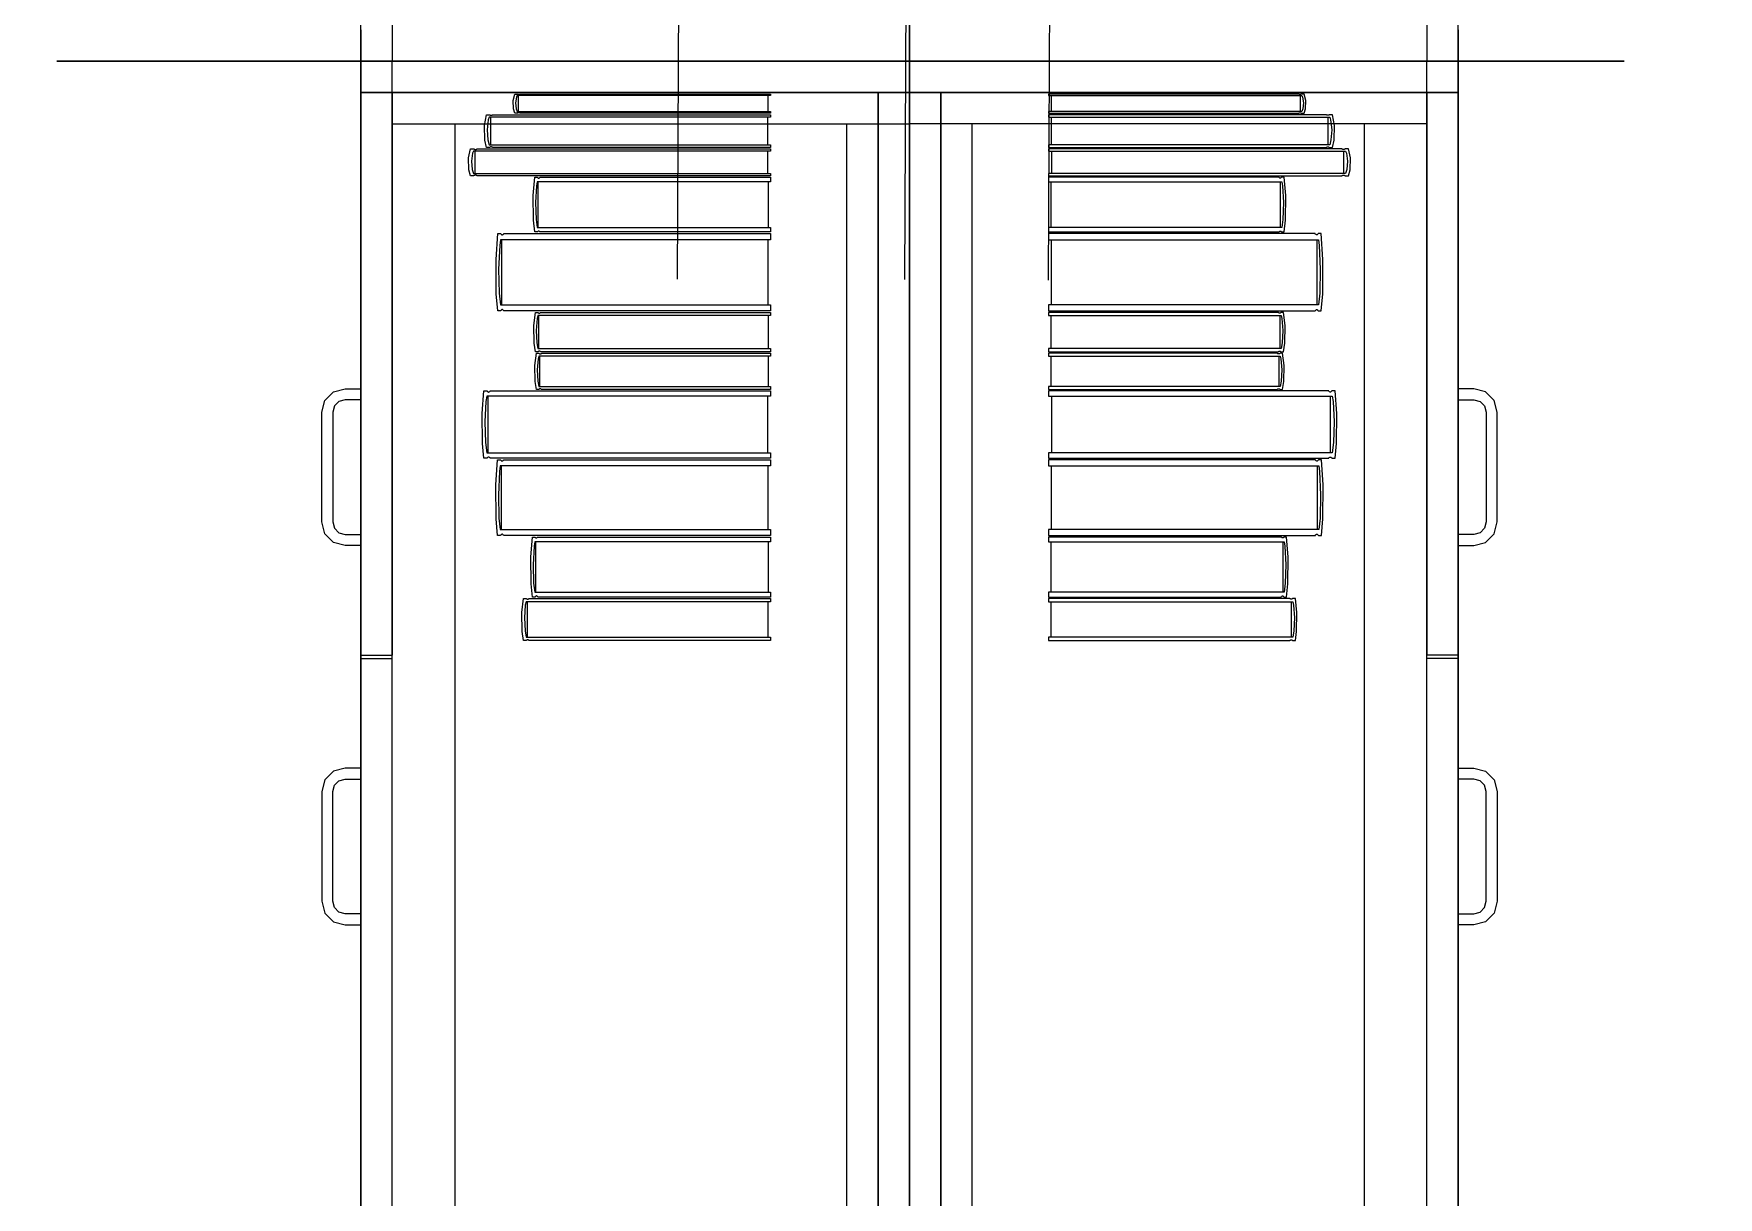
# Model space of a CAD drawing. Header units: inches. Extents: x -19 to 5698, y -728 to 92.
# Drawn here: x 12.111 to 13.186, y 35.987 to 36.73 of the extents above; entities that cross this region are included whole.
import ezdxf

# ---------------------------------------------------------------- set-up
doc = ezdxf.new("R2010")
doc.units = ezdxf.units.IN
doc.header["$MEASUREMENT"] = 0
doc.linetypes.add('HIDDEN', pattern=[0.375, 0.25, -0.125])
doc.linetypes.add('RAYITAS', pattern=[0.375, 0.25, -0.125])
for name, color, linetype, lineweight in [('00 conduct tomacorr', 120, 'HIDDEN', 30), ('T-TECHO-E', 150, 'Continuous', 20), ('TOMACORRIENTE', 22, 'RAYITAS', 9)]:
    doc.layers.add(name, color=color, linetype=linetype, lineweight=lineweight)
doc.layers.add('Interior - Mobiliario', color=7, linetype='Continuous')

# ---------------------------------------------------------------- blocks, each defined once
blk = doc.blocks.new('a')
at = {"layer": 'TOMACORRIENTE', "ltscale": 0.05}
h = blk.add_hatch(color=4, dxfattribs=at)
edge = h.paths.add_edge_path()
edge.add_arc((0, 0.0752), 0.02106, 0, 360)
at = {"layer": 'TOMACORRIENTE', "color": 4}
for p, q in [((-0.14553, 0.09625), (-0.0515, 0.09625)), ((-0.09851, 0.09625), (-0.09851, -0.09657)), ((0, 0.09625), (0, -0.09625)), ((0.06232, -0.09625), (0.06232, 0.09625))]:
    blk.add_line(p, q, dxfattribs=at)
blk.add_circle((0, 0.0752), 0.02106, dxfattribs=at)
blk = doc.blocks.new('CABLE 3FACE')
at = {"layer": 'T-TECHO-E', "rotation": 59.94170052614085}
blk.add_blockref('a', (0, 0), dxfattribs=at)

msp = doc.modelspace()

# ---------------------------------------------------------------- linework, layer by layer
at = {"layer": '00 conduct tomacorr'}
msp.add_line((11.001, 36.7121), (14.334, 36.7121), dxfattribs=at)
msp.add_arc((13.4582, 37.2583), 2.5173, 108.1757, 192.5323, dxfattribs=at)
at = {"layer": 'Interior - Mobiliario', "color": 175, "linetype": 'Continuous', "lineweight": 13}
for p, q in [((12.32, 36.7121), (12.32, 38.2121)), ((12.67, 38.2121), (12.67, 36.7121)), ((12.67, 38.2121), (12.67, 36.7121)), ((13.02, 36.7121), (13.02, 38.2121)), ((12.34, 36.7521), (12.34, 36.7121)), ((12.67, 36.7121), (12.67, 36.7521)), ((12.67, 36.7121), (12.67, 36.7521)), ((13, 36.7521), (13, 36.7121)), ((12.32, 36.7121), (12.32, 36.7321)), ((12.32, 36.7321), (12.32, 36.7121)), ((12.67, 36.7121), (12.67, 36.7321)), ((12.67, 36.7121), (12.67, 36.7321)), ((12.67, 36.7121), (12.67, 36.7321)), ((12.67, 36.7121), (12.67, 36.7321)), ((13.02, 36.7121), (13.02, 36.7321)), ((13.02, 36.7321), (13.02, 36.7121)), ((12.32, 36.7121), (12.67, 36.7121)), ((12.32, 36.7121), (12.32, 36.6921)), ((12.32, 36.6921), (12.32, 36.7121)), ((12.32, 36.7121), (12.67, 36.7121)), ((12.32, 36.7121), (12.32, 35.2121)), ((12.67, 36.7121), (12.32, 36.7121)), ((12.32, 36.7121), (12.67, 36.7121)), ((12.32, 36.7121), (12.67, 36.7121)), ((12.67, 36.7121), (12.32, 36.7121)), ((12.34, 36.6721), (12.34, 36.7121)), ((12.34, 36.7121), (12.67, 36.7121)), ((12.34, 36.7121), (12.67, 36.7121)), ((13.02, 36.7121), (12.67, 36.7121)), ((12.67, 36.7121), (12.67, 36.6921)), ((12.67, 36.7121), (12.67, 36.6921)), ((13.02, 36.7121), (12.67, 36.7121)), ((12.67, 36.7121), (12.67, 36.6721)), ((13, 36.7121), (12.67, 36.7121)), ((12.67, 35.2121), (12.67, 36.7121)), ((12.67, 36.7121), (13.02, 36.7121)), ((13.02, 36.7121), (12.67, 36.7121)), ((13.02, 36.7121), (12.67, 36.7121)), ((13, 36.7121), (12.67, 36.7121)), ((12.67, 36.7121), (13.02, 36.7121)), ((12.67, 36.7121), (12.67, 36.6921)), ((12.67, 36.7121), (12.67, 36.6921)), ((12.67, 36.7121), (12.67, 36.6721)), ((12.67, 35.2121), (12.67, 36.7121)), ((13, 36.6721), (13, 36.7121)), ((13.02, 36.7121), (13.02, 36.6921)), ((13.02, 36.6921), (13.02, 36.7121)), ((13.02, 36.7121), (13.02, 35.2121)), ((12.32, 36.6921), (12.67, 36.6921)), ((12.67, 36.6921), (12.32, 36.6921)), ((12.32, 35.2321), (12.32, 36.6921)), ((12.32, 36.6921), (12.67, 36.6921)), ((12.32, 35.2321), (12.32, 36.6921)), ((12.32, 36.6921), (12.65, 36.6921)), ((12.32, 36.6921), (12.32, 36.3331)), ((12.32, 36.6921), (12.34, 36.6921)), ((12.34, 35.2321), (12.34, 36.6921)), ((12.34, 36.6921), (12.65, 36.6921)), ((12.34, 35.2321), (12.34, 36.6921)), ((12.34, 36.6921), (12.65, 36.6921)), ((12.34, 35.2321), (12.34, 36.6921)), ((12.34, 36.6921), (12.65, 36.6921)), ((12.34, 36.6921), (12.34, 36.3331)), ((12.4171, 36.687), (12.4182, 36.6911)), ((12.4173, 36.6816), (12.4171, 36.687)), ((12.4182, 36.6789), (12.4173, 36.6816)), ((12.4182, 36.6911), (12.4199, 36.6911)), ((12.4193, 36.6892), (12.4186, 36.6855)), ((12.4186, 36.6855), (12.419, 36.6817)), ((12.419, 36.6817), (12.4198, 36.6799)), ((12.4198, 36.6901), (12.4193, 36.6892)), ((12.5813, 36.6901), (12.4198, 36.6901)), ((12.4199, 36.6911), (12.4201, 36.691)), ((12.4201, 36.691), (12.4203, 36.691)), ((12.4203, 36.691), (12.4205, 36.6909)), ((12.4205, 36.6909), (12.4207, 36.6909)), ((12.4206, 36.6799), (12.4206, 36.6901)), ((12.4207, 36.6909), (12.421, 36.6909)), ((12.421, 36.6909), (12.4212, 36.6909)), ((12.4212, 36.6909), (12.4214, 36.691)), ((12.4214, 36.691), (12.4216, 36.6911)), ((12.4216, 36.6911), (12.4217, 36.6911)), ((12.4217, 36.6911), (12.5813, 36.6911)), ((12.5797, 36.6901), (12.5797, 36.6799)), ((12.5813, 36.6911), (12.5813, 36.6901)), ((12.65, 36.6921), (12.65, 35.2321)), ((12.65, 36.6921), (12.67, 36.6921)), ((12.65, 36.6921), (12.65, 35.2321)), ((12.65, 35.2321), (12.65, 36.6921)), ((12.65, 36.6921), (12.67, 36.6921)), ((12.65, 36.6921), (12.65, 35.2321)), ((12.65, 36.6921), (12.65, 35.2321)), ((12.65, 36.6921), (12.65, 35.2321)), ((12.69, 36.6921), (12.67, 36.6921)), ((12.67, 36.6921), (12.67, 35.2321)), ((12.67, 36.6921), (12.67, 35.2321)), ((12.69, 36.6921), (12.67, 36.6921)), ((13.02, 36.6921), (12.67, 36.6921)), ((12.67, 36.6921), (13.02, 36.6921)), ((12.67, 36.6921), (12.67, 35.2321)), ((13.02, 36.6921), (12.67, 36.6921)), ((12.67, 36.6921), (12.67, 35.2321)), ((12.67, 36.6921), (12.67, 35.2321)), ((12.67, 36.6921), (12.67, 35.2321)), ((12.69, 36.6921), (12.69, 35.2321)), ((13, 36.6921), (12.69, 36.6921)), ((12.69, 36.6921), (12.69, 35.2321)), ((12.69, 35.2321), (12.69, 36.6921)), ((12.69, 36.6921), (12.69, 35.2321)), ((13.02, 36.6921), (12.69, 36.6921)), ((12.69, 36.6921), (12.69, 35.2321)), ((13, 36.6921), (12.69, 36.6921)), ((12.69, 36.6921), (12.69, 35.2321)), ((13, 36.6921), (12.69, 36.6921)), ((12.9182, 36.6911), (12.7586, 36.6911)), ((12.7586, 36.6911), (12.7586, 36.6901)), ((12.7586, 36.6901), (12.9202, 36.6901)), ((12.7603, 36.6901), (12.7603, 36.6799)), ((12.9183, 36.6911), (12.9182, 36.6911)), ((12.9185, 36.691), (12.9183, 36.6911)), ((12.9187, 36.6909), (12.9185, 36.691)), ((12.919, 36.6909), (12.9187, 36.6909)), ((12.9192, 36.6909), (12.919, 36.6909)), ((12.9195, 36.6909), (12.9192, 36.6909)), ((12.9194, 36.6799), (12.9194, 36.6901)), ((12.9197, 36.691), (12.9195, 36.6909)), ((12.9199, 36.691), (12.9197, 36.691)), ((12.92, 36.6911), (12.9199, 36.691)), ((12.9218, 36.6911), (12.92, 36.6911)), ((12.9202, 36.6901), (12.9207, 36.6892)), ((12.9209, 36.6817), (12.9202, 36.6799)), ((12.9207, 36.6892), (12.9213, 36.6855)), ((12.9213, 36.6855), (12.9209, 36.6817)), ((12.9229, 36.687), (12.9218, 36.6911)), ((12.9218, 36.6789), (12.9227, 36.6816)), ((12.9227, 36.6816), (12.9229, 36.687)), ((13, 35.2321), (13, 36.6921)), ((13, 35.2321), (13, 36.6921)), ((13, 35.2321), (13, 36.6921)), ((13, 36.6921), (13, 36.3331)), ((13.02, 36.6921), (13, 36.6921)), ((13.02, 35.2321), (13.02, 36.6921)), ((13.02, 35.2321), (13.02, 36.6921)), ((13.02, 36.6921), (13.02, 36.3331)), ((12.34, 35.2521), (12.34, 36.6721)), ((12.34, 36.6721), (12.38, 36.6721)), ((12.38, 36.6721), (12.63, 36.6721)), ((12.38, 36.6721), (12.38, 35.2521)), ((12.3988, 36.671), (12.4001, 36.6779)), ((12.3991, 36.6616), (12.3988, 36.671)), ((12.4001, 36.6779), (12.402, 36.6779)), ((12.4013, 36.6747), (12.4006, 36.6683)), ((12.4019, 36.6763), (12.4013, 36.6747)), ((12.5813, 36.6763), (12.4019, 36.6763)), ((12.402, 36.6779), (12.4022, 36.6778)), ((12.4022, 36.6778), (12.4024, 36.6777)), ((12.4024, 36.6777), (12.4027, 36.6776)), ((12.4027, 36.6776), (12.4029, 36.6776)), ((12.4028, 36.6587), (12.4028, 36.6763)), ((12.4029, 36.6776), (12.4032, 36.6776)), ((12.4032, 36.6776), (12.4035, 36.6776)), ((12.4035, 36.6776), (12.4037, 36.6777)), ((12.4037, 36.6777), (12.4039, 36.6778)), ((12.4039, 36.6778), (12.404, 36.6779)), ((12.404, 36.6779), (12.5813, 36.6779)), ((12.4199, 36.6789), (12.4182, 36.6789)), ((12.4198, 36.6799), (12.5813, 36.6799)), ((12.42, 36.679), (12.4199, 36.6789)), ((12.4202, 36.6791), (12.42, 36.679)), ((12.4205, 36.6791), (12.4202, 36.6791)), ((12.4207, 36.6791), (12.4205, 36.6791)), ((12.4209, 36.6791), (12.4207, 36.6791)), ((12.4212, 36.6791), (12.4209, 36.6791)), ((12.4214, 36.6791), (12.4212, 36.6791)), ((12.4216, 36.679), (12.4214, 36.6791)), ((12.4217, 36.6789), (12.4216, 36.679)), ((12.5813, 36.6789), (12.4217, 36.6789)), ((12.5795, 36.6763), (12.5795, 36.6587)), ((12.5813, 36.6799), (12.5813, 36.6789)), ((12.5813, 36.6779), (12.5813, 36.6763)), ((12.63, 35.2521), (12.63, 36.6721)), ((12.63, 36.6721), (12.67, 36.6721)), ((12.67, 36.6721), (12.67, 35.2521)), ((12.71, 36.6721), (12.67, 36.6721)), ((12.67, 36.6721), (12.67, 35.2521)), ((12.71, 35.2521), (12.71, 36.6721)), ((12.96, 36.6721), (12.71, 36.6721)), ((12.9202, 36.6799), (12.7586, 36.6799)), ((12.7586, 36.6799), (12.7586, 36.6789)), ((12.7586, 36.6789), (12.9182, 36.6789)), ((12.9359, 36.6779), (12.7586, 36.6779)), ((12.7586, 36.6779), (12.7586, 36.6763)), ((12.7586, 36.6763), (12.9381, 36.6763)), ((12.7604, 36.6763), (12.7604, 36.6587)), ((12.9182, 36.6789), (12.9184, 36.679)), ((12.9184, 36.679), (12.9186, 36.6791)), ((12.9186, 36.6791), (12.9188, 36.6791)), ((12.9188, 36.6791), (12.919, 36.6791)), ((12.919, 36.6791), (12.9193, 36.6791)), ((12.9193, 36.6791), (12.9195, 36.6791)), ((12.9195, 36.6791), (12.9197, 36.6791)), ((12.9197, 36.6791), (12.9199, 36.679)), ((12.9199, 36.679), (12.92, 36.6789)), ((12.92, 36.6789), (12.9218, 36.6789)), ((12.936, 36.6778), (12.9359, 36.6779)), ((12.9363, 36.6777), (12.936, 36.6778)), ((12.9365, 36.6776), (12.9363, 36.6777)), ((12.9368, 36.6776), (12.9365, 36.6776)), ((12.937, 36.6776), (12.9368, 36.6776)), ((12.9373, 36.6776), (12.937, 36.6776)), ((12.9372, 36.6587), (12.9372, 36.6763)), ((12.9376, 36.6777), (12.9373, 36.6776)), ((12.9378, 36.6778), (12.9376, 36.6777)), ((12.9379, 36.6779), (12.9378, 36.6778)), ((12.9399, 36.6779), (12.9379, 36.6779)), ((12.9381, 36.6763), (12.9386, 36.6747)), ((12.9386, 36.6747), (12.9394, 36.6683)), ((12.9411, 36.671), (12.9399, 36.6779)), ((12.9409, 36.6616), (12.9411, 36.671)), ((13, 36.6721), (12.96, 36.6721)), ((12.96, 36.6721), (12.96, 35.2521)), ((13, 35.2521), (13, 36.6721)), ((12.4001, 36.6571), (12.3991, 36.6616)), ((12.4006, 36.6683), (12.401, 36.6619)), ((12.401, 36.6619), (12.4019, 36.6587)), ((12.9389, 36.6619), (12.9381, 36.6587)), ((12.9394, 36.6683), (12.9389, 36.6619)), ((12.9399, 36.6571), (12.9409, 36.6616)), ((12.3886, 36.6504), (12.3899, 36.6561)), ((12.3889, 36.6427), (12.3886, 36.6504)), ((12.3899, 36.6561), (12.392, 36.6561)), ((12.3913, 36.6534), (12.3905, 36.6482)), ((12.3918, 36.6547), (12.3913, 36.6534)), ((12.5813, 36.6547), (12.3918, 36.6547)), ((12.392, 36.6561), (12.3922, 36.656)), ((12.3922, 36.656), (12.3924, 36.6559)), ((12.3924, 36.6559), (12.3927, 36.6558)), ((12.3927, 36.6558), (12.393, 36.6558)), ((12.3928, 36.6404), (12.3928, 36.6547)), ((12.393, 36.6558), (12.3932, 36.6558)), ((12.3932, 36.6558), (12.3935, 36.6558)), ((12.3935, 36.6558), (12.3938, 36.6559)), ((12.3938, 36.6559), (12.394, 36.656)), ((12.394, 36.656), (12.3941, 36.6561)), ((12.3941, 36.6561), (12.5813, 36.6561)), ((12.402, 36.6571), (12.4001, 36.6571)), ((12.4019, 36.6587), (12.5813, 36.6587)), ((12.4021, 36.6571), (12.402, 36.6571)), ((12.4024, 36.6573), (12.4021, 36.6571)), ((12.4026, 36.6574), (12.4024, 36.6573)), ((12.4029, 36.6574), (12.4026, 36.6574)), ((12.4031, 36.6574), (12.4029, 36.6574)), ((12.4034, 36.6574), (12.4031, 36.6574)), ((12.4036, 36.6573), (12.4034, 36.6574)), ((12.4039, 36.6572), (12.4036, 36.6573)), ((12.404, 36.6571), (12.4039, 36.6572)), ((12.5813, 36.6571), (12.404, 36.6571)), ((12.5794, 36.6547), (12.5794, 36.6404)), ((12.5813, 36.6587), (12.5813, 36.6571)), ((12.5813, 36.6561), (12.5813, 36.6547)), ((12.9381, 36.6587), (12.7586, 36.6587)), ((12.7586, 36.6587), (12.7586, 36.6571)), ((12.7586, 36.6571), (12.9359, 36.6571)), ((12.9458, 36.6561), (12.7586, 36.6561)), ((12.7586, 36.6561), (12.7586, 36.6547)), ((12.7586, 36.6547), (12.9481, 36.6547)), ((12.7606, 36.6547), (12.7606, 36.6404)), ((12.9359, 36.6571), (12.9361, 36.6572)), ((12.9361, 36.6572), (12.9363, 36.6573)), ((12.9363, 36.6573), (12.9366, 36.6574)), ((12.9366, 36.6574), (12.9368, 36.6574)), ((12.9368, 36.6574), (12.9371, 36.6574)), ((12.9371, 36.6574), (12.9374, 36.6574)), ((12.9374, 36.6574), (12.9376, 36.6573)), ((12.9376, 36.6573), (12.9378, 36.6571)), ((12.9378, 36.6571), (12.9379, 36.6571)), ((12.9379, 36.6571), (12.9399, 36.6571)), ((12.9459, 36.656), (12.9458, 36.6561)), ((12.9462, 36.6559), (12.9459, 36.656)), ((12.9464, 36.6558), (12.9462, 36.6559)), ((12.9467, 36.6558), (12.9464, 36.6558)), ((12.947, 36.6558), (12.9467, 36.6558)), ((12.9473, 36.6558), (12.947, 36.6558)), ((12.9472, 36.6404), (12.9472, 36.6547)), ((12.9475, 36.6559), (12.9473, 36.6558)), ((12.9478, 36.656), (12.9475, 36.6559)), ((12.9479, 36.6561), (12.9478, 36.656)), ((12.95, 36.6561), (12.9479, 36.6561)), ((12.9481, 36.6547), (12.9487, 36.6534)), ((12.9487, 36.6534), (12.9495, 36.6482)), ((12.9513, 36.6504), (12.95, 36.6561)), ((12.9511, 36.6427), (12.9513, 36.6504)), ((12.3899, 36.639), (12.3889, 36.6427)), ((12.392, 36.639), (12.3899, 36.639)), ((12.3905, 36.6482), (12.391, 36.6429)), ((12.391, 36.6429), (12.3918, 36.6404)), ((12.3918, 36.6404), (12.5813, 36.6404)), ((12.3921, 36.6391), (12.392, 36.639)), ((12.3924, 36.6392), (12.3921, 36.6391)), ((12.3926, 36.6393), (12.3924, 36.6392)), ((12.3929, 36.6393), (12.3926, 36.6393)), ((12.3932, 36.6393), (12.3929, 36.6393)), ((12.3935, 36.6393), (12.3932, 36.6393)), ((12.3937, 36.6392), (12.3935, 36.6393)), ((12.394, 36.6391), (12.3937, 36.6392)), ((12.3941, 36.639), (12.394, 36.6391)), ((12.5813, 36.639), (12.3941, 36.639)), ((12.5813, 36.6404), (12.5813, 36.639)), ((12.9481, 36.6404), (12.7586, 36.6404)), ((12.7586, 36.6404), (12.7586, 36.639)), ((12.7586, 36.639), (12.9458, 36.639)), ((12.9458, 36.639), (12.946, 36.6391)), ((12.946, 36.6391), (12.9462, 36.6392)), ((12.9462, 36.6392), (12.9465, 36.6393)), ((12.9465, 36.6393), (12.9468, 36.6393)), ((12.9468, 36.6393), (12.9471, 36.6393)), ((12.9471, 36.6393), (12.9473, 36.6393)), ((12.9473, 36.6393), (12.9476, 36.6392)), ((12.9476, 36.6392), (12.9478, 36.6391)), ((12.9478, 36.6391), (12.9479, 36.639)), ((12.9479, 36.639), (12.95, 36.639)), ((12.949, 36.6429), (12.9481, 36.6404)), ((12.9495, 36.6482), (12.949, 36.6429)), ((12.95, 36.639), (12.9511, 36.6427)), ((12.43, 36.6264), (12.431, 36.638)), ((12.431, 36.638), (12.4326, 36.638)), ((12.432, 36.6326), (12.4314, 36.6219)), ((12.4325, 36.6352), (12.432, 36.6326)), ((12.5813, 36.6352), (12.4325, 36.6352)), ((12.4326, 36.638), (12.4327, 36.6378)), ((12.4327, 36.6378), (12.4329, 36.6376)), ((12.4329, 36.6376), (12.4331, 36.6375)), ((12.4331, 36.6375), (12.4333, 36.6374)), ((12.4332, 36.6059), (12.4332, 36.6352)), ((12.4333, 36.6374), (12.4336, 36.6374)), ((12.4336, 36.6374), (12.4338, 36.6375)), ((12.4338, 36.6375), (12.434, 36.6377)), ((12.434, 36.6377), (12.4342, 36.6379)), ((12.4342, 36.6379), (12.4343, 36.638)), ((12.4343, 36.638), (12.5813, 36.638)), ((12.5798, 36.6352), (12.5798, 36.6059)), ((12.5813, 36.638), (12.5813, 36.6352)), ((12.9057, 36.638), (12.7586, 36.638)), ((12.7586, 36.638), (12.7586, 36.6352)), ((12.7586, 36.6352), (12.9075, 36.6352)), ((12.7601, 36.6352), (12.7601, 36.6059)), ((12.9058, 36.6379), (12.9057, 36.638)), ((12.906, 36.6377), (12.9058, 36.6379)), ((12.9062, 36.6375), (12.906, 36.6377)), ((12.9064, 36.6374), (12.9062, 36.6375)), ((12.9066, 36.6374), (12.9064, 36.6374)), ((12.9068, 36.6375), (12.9066, 36.6374)), ((12.9067, 36.6059), (12.9067, 36.6352)), ((12.907, 36.6376), (12.9068, 36.6375)), ((12.9072, 36.6378), (12.907, 36.6376)), ((12.9074, 36.638), (12.9072, 36.6378)), ((12.909, 36.638), (12.9074, 36.638)), ((12.9075, 36.6352), (12.9079, 36.6326)), ((12.9079, 36.6326), (12.9086, 36.6219)), ((12.91, 36.6264), (12.909, 36.638)), ((12.4301, 36.6107), (12.43, 36.6264)), ((12.4314, 36.6219), (12.4318, 36.6111)), ((12.9086, 36.6219), (12.9082, 36.6111)), ((12.9098, 36.6107), (12.91, 36.6264)), ((12.431, 36.6031), (12.4301, 36.6107)), ((12.4318, 36.6111), (12.4325, 36.6059)), ((12.9082, 36.6111), (12.9075, 36.6059)), ((12.909, 36.6031), (12.9098, 36.6107)), ((12.4062, 36.5856), (12.4073, 36.6021)), ((12.4073, 36.6021), (12.4092, 36.6021)), ((12.4091, 36.5981), (12.4086, 36.5944)), ((12.5813, 36.5981), (12.4091, 36.5981)), ((12.4092, 36.6021), (12.4094, 36.6018)), ((12.4094, 36.6018), (12.4096, 36.6015)), ((12.4096, 36.6015), (12.4098, 36.6013)), ((12.4098, 36.6013), (12.4101, 36.6013)), ((12.4099, 36.5567), (12.4099, 36.5981)), ((12.4101, 36.6013), (12.4103, 36.6013)), ((12.4103, 36.6013), (12.4106, 36.6014)), ((12.4106, 36.6014), (12.4108, 36.6016)), ((12.4108, 36.6016), (12.4111, 36.6019)), ((12.4111, 36.6019), (12.4112, 36.6021)), ((12.4112, 36.6021), (12.5813, 36.6021)), ((12.4326, 36.6031), (12.431, 36.6031)), ((12.4325, 36.6059), (12.5813, 36.6059)), ((12.4327, 36.6032), (12.4326, 36.6031)), ((12.4329, 36.6034), (12.4327, 36.6032)), ((12.4331, 36.6036), (12.4329, 36.6034)), ((12.4333, 36.6037), (12.4331, 36.6036)), ((12.4335, 36.6037), (12.4333, 36.6037)), ((12.4337, 36.6036), (12.4335, 36.6037)), ((12.4339, 36.6035), (12.4337, 36.6036)), ((12.4341, 36.6033), (12.4339, 36.6035)), ((12.4343, 36.6031), (12.4341, 36.6033)), ((12.5813, 36.6031), (12.4343, 36.6031)), ((12.5796, 36.5981), (12.5796, 36.5567)), ((12.5813, 36.6059), (12.5813, 36.6031)), ((12.5813, 36.6021), (12.5813, 36.5981)), ((12.9075, 36.6059), (12.7586, 36.6059)), ((12.7586, 36.6059), (12.7586, 36.6031)), ((12.7586, 36.6031), (12.9057, 36.6031)), ((12.9288, 36.6021), (12.7586, 36.6021)), ((12.7586, 36.6021), (12.7586, 36.5981)), ((12.7586, 36.5981), (12.9309, 36.5981)), ((12.7604, 36.5981), (12.7604, 36.5567)), ((12.9057, 36.6031), (12.9058, 36.6033)), ((12.9058, 36.6033), (12.906, 36.6035)), ((12.906, 36.6035), (12.9062, 36.6036)), ((12.9062, 36.6036), (12.9064, 36.6037)), ((12.9064, 36.6037), (12.9067, 36.6037)), ((12.9067, 36.6037), (12.9069, 36.6036)), ((12.9069, 36.6036), (12.9071, 36.6034)), ((12.9071, 36.6034), (12.9073, 36.6032)), ((12.9073, 36.6032), (12.9074, 36.6031)), ((12.9074, 36.6031), (12.909, 36.6031)), ((12.9289, 36.6019), (12.9288, 36.6021)), ((12.9291, 36.6016), (12.9289, 36.6019)), ((12.9294, 36.6014), (12.9291, 36.6016)), ((12.9296, 36.6013), (12.9294, 36.6014)), ((12.9299, 36.6013), (12.9296, 36.6013)), ((12.9301, 36.6013), (12.9299, 36.6013)), ((12.93, 36.5567), (12.93, 36.5981)), ((12.9304, 36.6015), (12.9301, 36.6013)), ((12.9306, 36.6018), (12.9304, 36.6015)), ((12.9307, 36.6021), (12.9306, 36.6018)), ((12.9326, 36.6021), (12.9307, 36.6021)), ((12.9309, 36.5981), (12.9314, 36.5944)), ((12.9338, 36.5856), (12.9326, 36.6021)), ((12.4064, 36.5636), (12.4062, 36.5856)), ((12.4086, 36.5944), (12.4078, 36.5793)), ((12.9314, 36.5944), (12.9321, 36.5793)), ((12.9336, 36.5636), (12.9338, 36.5856)), ((12.4078, 36.5793), (12.4083, 36.5641)), ((12.9321, 36.5793), (12.9317, 36.5641)), ((12.4073, 36.5528), (12.4064, 36.5636)), ((12.4083, 36.5641), (12.4091, 36.5567)), ((12.9317, 36.5641), (12.9309, 36.5567)), ((12.9326, 36.5528), (12.9336, 36.5636)), ((12.4092, 36.5528), (12.4073, 36.5528)), ((12.4091, 36.5567), (12.5813, 36.5567)), ((12.4093, 36.553), (12.4092, 36.5528)), ((12.4095, 36.5533), (12.4093, 36.553)), ((12.4098, 36.5535), (12.4095, 36.5533)), ((12.41, 36.5536), (12.4098, 36.5535)), ((12.4103, 36.5536), (12.41, 36.5536)), ((12.4105, 36.5535), (12.4103, 36.5536)), ((12.4108, 36.5533), (12.4105, 36.5535)), ((12.411, 36.553), (12.4108, 36.5533)), ((12.4112, 36.5528), (12.411, 36.553)), ((12.5813, 36.5528), (12.4112, 36.5528)), ((12.5813, 36.5567), (12.5813, 36.5528)), ((12.9309, 36.5567), (12.7586, 36.5567)), ((12.7586, 36.5567), (12.7586, 36.5528)), ((12.7586, 36.5528), (12.9288, 36.5528)), ((12.9288, 36.5528), (12.929, 36.553)), ((12.929, 36.553), (12.9292, 36.5533)), ((12.9292, 36.5533), (12.9294, 36.5535)), ((12.9294, 36.5535), (12.9297, 36.5536)), ((12.9297, 36.5536), (12.9299, 36.5536)), ((12.9299, 36.5536), (12.9302, 36.5535)), ((12.9302, 36.5535), (12.9304, 36.5533)), ((12.9304, 36.5533), (12.9306, 36.553)), ((12.9306, 36.553), (12.9307, 36.5528)), ((12.9307, 36.5528), (12.9326, 36.5528)), ((12.4303, 36.5434), (12.4313, 36.5518)), ((12.4305, 36.5322), (12.4303, 36.5434)), ((12.4313, 36.5518), (12.433, 36.5518)), ((12.4324, 36.5479), (12.4318, 36.5402)), ((12.4328, 36.5498), (12.4324, 36.5479)), ((12.5813, 36.5498), (12.4328, 36.5498)), ((12.433, 36.5518), (12.4331, 36.5516)), ((12.4331, 36.5516), (12.4333, 36.5515)), ((12.4333, 36.5515), (12.4335, 36.5514)), ((12.4335, 36.5514), (12.4337, 36.5514)), ((12.4336, 36.5287), (12.4336, 36.5498)), ((12.4337, 36.5514), (12.4339, 36.5514)), ((12.4339, 36.5514), (12.4342, 36.5514)), ((12.4342, 36.5514), (12.4344, 36.5515)), ((12.4344, 36.5515), (12.4346, 36.5517)), ((12.4346, 36.5517), (12.4346, 36.5518)), ((12.4346, 36.5518), (12.5813, 36.5518)), ((12.5798, 36.5498), (12.5798, 36.5287)), ((12.5813, 36.5518), (12.5813, 36.5498)), ((12.9053, 36.5518), (12.7586, 36.5518)), ((12.7586, 36.5518), (12.7586, 36.5498)), ((12.7586, 36.5498), (12.9071, 36.5498)), ((12.7601, 36.5498), (12.7601, 36.5287)), ((12.9054, 36.5517), (12.9053, 36.5518)), ((12.9056, 36.5515), (12.9054, 36.5517)), ((12.9058, 36.5514), (12.9056, 36.5515)), ((12.906, 36.5514), (12.9058, 36.5514)), ((12.9062, 36.5514), (12.906, 36.5514)), ((12.9065, 36.5514), (12.9062, 36.5514)), ((12.9064, 36.5287), (12.9064, 36.5498)), ((12.9067, 36.5515), (12.9065, 36.5514)), ((12.9069, 36.5516), (12.9067, 36.5515)), ((12.907, 36.5518), (12.9069, 36.5516)), ((12.9086, 36.5518), (12.907, 36.5518)), ((12.9071, 36.5498), (12.9076, 36.5479)), ((12.9076, 36.5479), (12.9082, 36.5402)), ((12.9096, 36.5434), (12.9086, 36.5518)), ((12.9094, 36.5322), (12.9096, 36.5434)), ((12.4313, 36.5267), (12.4305, 36.5322)), ((12.4318, 36.5402), (12.4322, 36.5324)), ((12.4322, 36.5324), (12.4328, 36.5287)), ((12.9078, 36.5324), (12.9071, 36.5287)), ((12.9082, 36.5402), (12.9078, 36.5324)), ((12.9086, 36.5267), (12.9094, 36.5322)), ((12.431, 36.518), (12.432, 36.5257)), ((12.433, 36.5267), (12.4313, 36.5267)), ((12.432, 36.5257), (12.4336, 36.5257)), ((12.433, 36.5221), (12.4324, 36.5151)), ((12.4328, 36.5287), (12.5813, 36.5287)), ((12.4331, 36.5268), (12.433, 36.5267)), ((12.4335, 36.5238), (12.433, 36.5221)), ((12.4332, 36.5269), (12.4331, 36.5268)), ((12.4335, 36.527), (12.4332, 36.5269)), ((12.4337, 36.5271), (12.4335, 36.527)), ((12.5813, 36.5238), (12.4335, 36.5238)), ((12.4336, 36.5257), (12.4337, 36.5255)), ((12.4339, 36.5271), (12.4337, 36.5271)), ((12.4337, 36.5255), (12.4339, 36.5254)), ((12.4341, 36.527), (12.4339, 36.5271)), ((12.4339, 36.5254), (12.4341, 36.5253)), ((12.4343, 36.5269), (12.4341, 36.527)), ((12.4341, 36.5253), (12.4343, 36.5253)), ((12.4342, 36.5046), (12.4342, 36.5238)), ((12.4345, 36.5268), (12.4343, 36.5269)), ((12.4343, 36.5253), (12.4346, 36.5253)), ((12.4346, 36.5267), (12.4345, 36.5268)), ((12.5813, 36.5267), (12.4346, 36.5267)), ((12.4346, 36.5253), (12.4348, 36.5253)), ((12.4348, 36.5253), (12.435, 36.5254)), ((12.435, 36.5254), (12.4352, 36.5256)), ((12.4352, 36.5256), (12.4352, 36.5257)), ((12.4352, 36.5257), (12.5813, 36.5257)), ((12.5798, 36.5238), (12.5798, 36.5046)), ((12.5813, 36.5287), (12.5813, 36.5267)), ((12.5813, 36.5257), (12.5813, 36.5238)), ((12.9071, 36.5287), (12.7586, 36.5287)), ((12.7586, 36.5287), (12.7586, 36.5267)), ((12.7586, 36.5267), (12.9053, 36.5267)), ((12.9047, 36.5257), (12.7586, 36.5257)), ((12.7586, 36.5257), (12.7586, 36.5238)), ((12.7586, 36.5238), (12.9065, 36.5238)), ((12.7601, 36.5238), (12.7601, 36.5046)), ((12.9048, 36.5256), (12.9047, 36.5257)), ((12.905, 36.5254), (12.9048, 36.5256)), ((12.9052, 36.5253), (12.905, 36.5254)), ((12.9054, 36.5253), (12.9052, 36.5253)), ((12.9053, 36.5267), (12.9054, 36.5268)), ((12.9054, 36.5268), (12.9056, 36.5269)), ((12.9056, 36.5253), (12.9054, 36.5253)), ((12.9056, 36.5269), (12.9058, 36.527)), ((12.9058, 36.5253), (12.9056, 36.5253)), ((12.9058, 36.527), (12.9061, 36.5271)), ((12.9061, 36.5254), (12.9058, 36.5253)), ((12.9058, 36.5046), (12.9058, 36.5238)), ((12.9061, 36.5271), (12.9063, 36.5271)), ((12.9062, 36.5255), (12.9061, 36.5254)), ((12.9064, 36.5257), (12.9062, 36.5255)), ((12.9063, 36.5271), (12.9065, 36.527)), ((12.908, 36.5257), (12.9064, 36.5257)), ((12.9065, 36.527), (12.9067, 36.5269)), ((12.9065, 36.5238), (12.9069, 36.5221)), ((12.9067, 36.5269), (12.9069, 36.5268)), ((12.9069, 36.5268), (12.907, 36.5267)), ((12.9069, 36.5221), (12.9076, 36.5151)), ((12.907, 36.5267), (12.9086, 36.5267)), ((12.909, 36.518), (12.908, 36.5257)), ((12.4311, 36.5078), (12.431, 36.518)), ((12.4324, 36.5151), (12.4328, 36.508)), ((12.9076, 36.5151), (12.9072, 36.508)), ((12.9088, 36.5078), (12.909, 36.518)), ((12.297, 36.4956), (12.3025, 36.5011)), ((12.3025, 36.5011), (12.31, 36.5031)), ((12.31, 36.5031), (12.32, 36.5031)), ((12.32, 36.5031), (12.32, 36.4961)), ((12.3973, 36.4874), (12.3985, 36.5017)), ((12.3985, 36.5017), (12.4005, 36.5017)), ((12.4005, 36.5017), (12.4006, 36.5015)), ((12.4006, 36.5015), (12.4009, 36.5012)), ((12.4009, 36.5012), (12.4011, 36.5011)), ((12.4011, 36.5011), (12.4014, 36.501)), ((12.4014, 36.501), (12.4017, 36.501)), ((12.4017, 36.501), (12.4019, 36.5011)), ((12.4019, 36.5011), (12.4022, 36.5013)), ((12.4022, 36.5013), (12.4024, 36.5016)), ((12.4024, 36.5016), (12.4025, 36.5017)), ((12.4025, 36.5017), (12.5813, 36.5017)), ((12.432, 36.5027), (12.4311, 36.5078)), ((12.4336, 36.5027), (12.432, 36.5027)), ((12.4328, 36.508), (12.4335, 36.5046)), ((12.4335, 36.5046), (12.5813, 36.5046)), ((12.4337, 36.5028), (12.4336, 36.5027)), ((12.4339, 36.503), (12.4337, 36.5028)), ((12.4341, 36.503), (12.4339, 36.503)), ((12.4343, 36.5031), (12.4341, 36.503)), ((12.4345, 36.5031), (12.4343, 36.5031)), ((12.4347, 36.5031), (12.4345, 36.5031)), ((12.4349, 36.503), (12.4347, 36.5031)), ((12.4351, 36.5028), (12.4349, 36.503)), ((12.4352, 36.5027), (12.4351, 36.5028)), ((12.5813, 36.5027), (12.4352, 36.5027)), ((12.5813, 36.5046), (12.5813, 36.5027)), ((12.5813, 36.5017), (12.5813, 36.4983)), ((12.9065, 36.5046), (12.7586, 36.5046)), ((12.7586, 36.5046), (12.7586, 36.5027)), ((12.7586, 36.5027), (12.9047, 36.5027)), ((12.9375, 36.5017), (12.7586, 36.5017)), ((12.7586, 36.5017), (12.7586, 36.4983)), ((12.9047, 36.5027), (12.9048, 36.5028)), ((12.9048, 36.5028), (12.905, 36.503)), ((12.905, 36.503), (12.9052, 36.5031)), ((12.9052, 36.5031), (12.9055, 36.5031)), ((12.9055, 36.5031), (12.9057, 36.5031)), ((12.9057, 36.5031), (12.9059, 36.503)), ((12.9059, 36.503), (12.9061, 36.503)), ((12.9061, 36.503), (12.9063, 36.5028)), ((12.9063, 36.5028), (12.9064, 36.5027)), ((12.9064, 36.5027), (12.908, 36.5027)), ((12.9072, 36.508), (12.9065, 36.5046)), ((12.908, 36.5027), (12.9088, 36.5078)), ((12.9376, 36.5016), (12.9375, 36.5017)), ((12.9378, 36.5013), (12.9376, 36.5016)), ((12.938, 36.5011), (12.9378, 36.5013)), ((12.9383, 36.501), (12.938, 36.5011)), ((12.9386, 36.501), (12.9383, 36.501)), ((12.9388, 36.5011), (12.9386, 36.501)), ((12.9391, 36.5012), (12.9388, 36.5011)), ((12.9393, 36.5015), (12.9391, 36.5012)), ((12.9395, 36.5017), (12.9393, 36.5015)), ((12.9415, 36.5017), (12.9395, 36.5017)), ((12.9427, 36.4874), (12.9415, 36.5017)), ((13.03, 36.5031), (13.02, 36.5031)), ((13.02, 36.5031), (13.02, 36.4961)), ((13.0375, 36.5011), (13.03, 36.5031)), ((13.043, 36.4956), (13.0375, 36.5011)), ((12.295, 36.4881), (12.297, 36.4956)), ((12.295, 36.4181), (12.295, 36.4881)), ((12.3031, 36.4921), (12.302, 36.4881)), ((12.302, 36.4881), (12.302, 36.4181)), ((12.306, 36.495), (12.3031, 36.4921)), ((12.31, 36.4961), (12.306, 36.495)), ((12.32, 36.4961), (12.31, 36.4961)), ((12.3998, 36.495), (12.399, 36.4819)), ((12.4003, 36.4983), (12.3998, 36.495)), ((12.5813, 36.4983), (12.4003, 36.4983)), ((12.4012, 36.4622), (12.4012, 36.4983)), ((12.5795, 36.4983), (12.5795, 36.4622)), ((12.7586, 36.4983), (12.9396, 36.4983)), ((12.7605, 36.4983), (12.7605, 36.4622)), ((12.9387, 36.4622), (12.9387, 36.4983)), ((12.9396, 36.4983), (12.9402, 36.495)), ((12.9402, 36.495), (12.9409, 36.4819)), ((13.02, 36.4961), (13.03, 36.4961)), ((13.03, 36.4961), (13.034, 36.495)), ((13.034, 36.495), (13.0369, 36.4921)), ((13.0369, 36.4921), (13.038, 36.4881)), ((13.038, 36.4881), (13.038, 36.4181)), ((13.045, 36.4881), (13.043, 36.4956)), ((13.045, 36.4181), (13.045, 36.4881)), ((12.3975, 36.4682), (12.3973, 36.4874)), ((12.399, 36.4819), (12.3995, 36.4687)), ((12.9409, 36.4819), (12.9405, 36.4687)), ((12.9425, 36.4682), (12.9427, 36.4874)), ((12.3985, 36.4588), (12.3975, 36.4682)), ((12.3995, 36.4687), (12.4003, 36.4622)), ((12.9405, 36.4687), (12.9396, 36.4622)), ((12.9415, 36.4588), (12.9425, 36.4682)), ((12.4005, 36.4588), (12.3985, 36.4588)), ((12.4003, 36.4622), (12.5813, 36.4622)), ((12.4006, 36.459), (12.4005, 36.4588)), ((12.4008, 36.4592), (12.4006, 36.459)), ((12.4011, 36.4594), (12.4008, 36.4592)), ((12.4013, 36.4595), (12.4011, 36.4594)), ((12.4016, 36.4595), (12.4013, 36.4595)), ((12.4019, 36.4594), (12.4016, 36.4595)), ((12.4021, 36.4593), (12.4019, 36.4594)), ((12.4024, 36.459), (12.4021, 36.4593)), ((12.4025, 36.4588), (12.4024, 36.459)), ((12.5813, 36.4588), (12.4025, 36.4588)), ((12.406, 36.4417), (12.4072, 36.4578)), ((12.4072, 36.4578), (12.409, 36.4578)), ((12.409, 36.4578), (12.4092, 36.4575)), ((12.4092, 36.4575), (12.4094, 36.4573)), ((12.4094, 36.4573), (12.4097, 36.4571)), ((12.4097, 36.4571), (12.4099, 36.457)), ((12.4099, 36.457), (12.4102, 36.457)), ((12.4102, 36.457), (12.4104, 36.4571)), ((12.4104, 36.4571), (12.4107, 36.4573)), ((12.4107, 36.4573), (12.4109, 36.4576)), ((12.4109, 36.4576), (12.411, 36.4578)), ((12.411, 36.4578), (12.5813, 36.4578)), ((12.5813, 36.4622), (12.5813, 36.4588)), ((12.5813, 36.4578), (12.5813, 36.4539)), ((12.9396, 36.4622), (12.7586, 36.4622)), ((12.7586, 36.4622), (12.7586, 36.4588)), ((12.7586, 36.4588), (12.9375, 36.4588)), ((12.929, 36.4578), (12.7586, 36.4578)), ((12.7586, 36.4578), (12.7586, 36.4539)), ((12.9291, 36.4576), (12.929, 36.4578)), ((12.9293, 36.4573), (12.9291, 36.4576)), ((12.9295, 36.4571), (12.9293, 36.4573)), ((12.9298, 36.457), (12.9295, 36.4571)), ((12.93, 36.457), (12.9298, 36.457)), ((12.9303, 36.4571), (12.93, 36.457)), ((12.9305, 36.4573), (12.9303, 36.4571)), ((12.9308, 36.4575), (12.9305, 36.4573)), ((12.9309, 36.4578), (12.9308, 36.4575)), ((12.9328, 36.4578), (12.9309, 36.4578)), ((12.934, 36.4417), (12.9328, 36.4578)), ((12.9375, 36.4588), (12.9376, 36.459)), ((12.9376, 36.459), (12.9378, 36.4593)), ((12.9378, 36.4593), (12.9381, 36.4594)), ((12.9381, 36.4594), (12.9384, 36.4595)), ((12.9384, 36.4595), (12.9386, 36.4595)), ((12.9386, 36.4595), (12.9389, 36.4594)), ((12.9389, 36.4594), (12.9391, 36.4592)), ((12.9391, 36.4592), (12.9394, 36.459)), ((12.9394, 36.459), (12.9395, 36.4588)), ((12.9395, 36.4588), (12.9415, 36.4588)), ((12.4084, 36.4503), (12.4077, 36.4355)), ((12.4089, 36.4539), (12.4084, 36.4503)), ((12.5813, 36.4539), (12.4089, 36.4539)), ((12.4098, 36.4134), (12.4098, 36.4539)), ((12.5796, 36.4539), (12.5796, 36.4134)), ((12.7586, 36.4539), (12.9311, 36.4539)), ((12.7604, 36.4539), (12.7604, 36.4134)), ((12.9302, 36.4134), (12.9302, 36.4539)), ((12.9311, 36.4539), (12.9316, 36.4503)), ((12.9316, 36.4503), (12.9323, 36.4355)), ((12.4062, 36.4201), (12.406, 36.4417)), ((12.4077, 36.4355), (12.4081, 36.4206)), ((12.9323, 36.4355), (12.9319, 36.4206)), ((12.9338, 36.4201), (12.934, 36.4417)), ((12.297, 36.4106), (12.295, 36.4181)), ((12.302, 36.4181), (12.3031, 36.4141)), ((12.3031, 36.4141), (12.306, 36.4112)), ((12.4072, 36.4095), (12.4062, 36.4201)), ((12.4081, 36.4206), (12.4089, 36.4134)), ((12.4089, 36.4134), (12.5813, 36.4134)), ((12.5813, 36.4134), (12.5813, 36.4095)), ((12.9311, 36.4134), (12.7586, 36.4134)), ((12.7586, 36.4134), (12.7586, 36.4095)), ((12.9319, 36.4206), (12.9311, 36.4134)), ((12.9328, 36.4095), (12.9338, 36.4201)), ((13.0369, 36.4141), (13.034, 36.4112)), ((13.038, 36.4181), (13.0369, 36.4141)), ((13.043, 36.4106), (13.045, 36.4181)), ((12.3025, 36.4051), (12.297, 36.4106)), ((12.31, 36.4031), (12.3025, 36.4051)), ((12.306, 36.4112), (12.31, 36.4101)), ((12.31, 36.4101), (12.32, 36.4101)), ((12.32, 36.4031), (12.31, 36.4031)), ((12.32, 36.4101), (12.32, 36.4031)), ((12.409, 36.4095), (12.4072, 36.4095)), ((12.4091, 36.4097), (12.409, 36.4095)), ((12.4094, 36.41), (12.4091, 36.4097)), ((12.4096, 36.4102), (12.4094, 36.41)), ((12.4099, 36.4103), (12.4096, 36.4102)), ((12.4101, 36.4104), (12.4099, 36.4103)), ((12.4104, 36.4103), (12.4101, 36.4104)), ((12.4106, 36.4101), (12.4104, 36.4103)), ((12.4108, 36.4098), (12.4106, 36.4101)), ((12.411, 36.4095), (12.4108, 36.4098)), ((12.5813, 36.4095), (12.411, 36.4095)), ((12.4284, 36.3958), (12.4294, 36.4085)), ((12.4294, 36.4085), (12.4311, 36.4085)), ((12.4305, 36.4026), (12.4299, 36.3908)), ((12.4309, 36.4055), (12.4305, 36.4026)), ((12.5813, 36.4055), (12.4309, 36.4055)), ((12.4311, 36.4085), (12.4312, 36.4083)), ((12.4312, 36.4083), (12.4314, 36.4081)), ((12.4314, 36.4081), (12.4316, 36.408)), ((12.4316, 36.408), (12.4318, 36.4079)), ((12.4317, 36.3733), (12.4317, 36.4055)), ((12.4318, 36.4079), (12.432, 36.4079)), ((12.432, 36.4079), (12.4323, 36.408)), ((12.4323, 36.408), (12.4325, 36.4082)), ((12.4325, 36.4082), (12.4327, 36.4084)), ((12.4327, 36.4084), (12.4328, 36.4085)), ((12.4328, 36.4085), (12.5813, 36.4085)), ((12.5798, 36.4055), (12.5798, 36.3733)), ((12.5813, 36.4085), (12.5813, 36.4055)), ((12.7586, 36.4095), (12.929, 36.4095)), ((12.9072, 36.4085), (12.7586, 36.4085)), ((12.7586, 36.4085), (12.7586, 36.4055)), ((12.7586, 36.4055), (12.909, 36.4055)), ((12.7602, 36.4055), (12.7602, 36.3733)), ((12.9073, 36.4084), (12.9072, 36.4085)), ((12.9075, 36.4082), (12.9073, 36.4084)), ((12.9077, 36.408), (12.9075, 36.4082)), ((12.9079, 36.4079), (12.9077, 36.408)), ((12.9081, 36.4079), (12.9079, 36.4079)), ((12.9084, 36.408), (12.9081, 36.4079)), ((12.9083, 36.3733), (12.9083, 36.4055)), ((12.9086, 36.4081), (12.9084, 36.408)), ((12.9088, 36.4083), (12.9086, 36.4081)), ((12.9089, 36.4085), (12.9088, 36.4083)), ((12.9105, 36.4085), (12.9089, 36.4085)), ((12.909, 36.4055), (12.9095, 36.4026)), ((12.9095, 36.4026), (12.9101, 36.3908)), ((12.9116, 36.3958), (12.9105, 36.4085)), ((12.929, 36.4095), (12.9291, 36.4098)), ((12.9291, 36.4098), (12.9294, 36.4101)), ((12.9294, 36.4101), (12.9296, 36.4103)), ((12.9296, 36.4103), (12.9298, 36.4104)), ((12.9298, 36.4104), (12.9301, 36.4103)), ((12.9301, 36.4103), (12.9304, 36.4102)), ((12.9304, 36.4102), (12.9306, 36.41)), ((12.9306, 36.41), (12.9308, 36.4097)), ((12.9308, 36.4097), (12.9309, 36.4095)), ((12.9309, 36.4095), (12.9328, 36.4095)), ((13.02, 36.4101), (13.02, 36.4031)), ((13.03, 36.4101), (13.02, 36.4101)), ((13.02, 36.4031), (13.03, 36.4031)), ((13.034, 36.4112), (13.03, 36.4101)), ((13.03, 36.4031), (13.0375, 36.4051)), ((13.0375, 36.4051), (13.043, 36.4106)), ((12.4286, 36.3786), (12.4284, 36.3958)), ((12.9114, 36.3786), (12.9116, 36.3958)), ((12.4299, 36.3908), (12.4302, 36.379)), ((12.9101, 36.3908), (12.9097, 36.379)), ((12.4294, 36.3702), (12.4286, 36.3786)), ((12.4311, 36.3702), (12.4294, 36.3702)), ((12.4302, 36.379), (12.4309, 36.3733)), ((12.4309, 36.3733), (12.5813, 36.3733)), ((12.4312, 36.3704), (12.4311, 36.3702)), ((12.4313, 36.3706), (12.4312, 36.3704)), ((12.4316, 36.3708), (12.4313, 36.3706)), ((12.4318, 36.3709), (12.4316, 36.3708)), ((12.432, 36.3709), (12.4318, 36.3709)), ((12.4322, 36.3708), (12.432, 36.3709)), ((12.4324, 36.3707), (12.4322, 36.3708)), ((12.4326, 36.3705), (12.4324, 36.3707)), ((12.4328, 36.3702), (12.4326, 36.3705)), ((12.5813, 36.3702), (12.4328, 36.3702)), ((12.5813, 36.3733), (12.5813, 36.3702)), ((12.909, 36.3733), (12.7586, 36.3733)), ((12.7586, 36.3733), (12.7586, 36.3702)), ((12.7586, 36.3702), (12.9072, 36.3702)), ((12.9072, 36.3702), (12.9073, 36.3705)), ((12.9073, 36.3705), (12.9075, 36.3707)), ((12.9075, 36.3707), (12.9077, 36.3708)), ((12.9077, 36.3708), (12.908, 36.3709)), ((12.908, 36.3709), (12.9082, 36.3709)), ((12.9082, 36.3709), (12.9084, 36.3708)), ((12.9084, 36.3708), (12.9086, 36.3706)), ((12.9086, 36.3706), (12.9088, 36.3704)), ((12.9088, 36.3704), (12.9089, 36.3702)), ((12.9089, 36.3702), (12.9105, 36.3702)), ((12.9097, 36.379), (12.909, 36.3733)), ((12.9105, 36.3702), (12.9114, 36.3786)), ((12.4227, 36.3603), (12.4238, 36.3692)), ((12.4229, 36.3483), (12.4227, 36.3603)), ((12.4238, 36.3692), (12.4255, 36.3692)), ((12.4249, 36.3651), (12.4243, 36.3569)), ((12.4254, 36.3671), (12.4249, 36.3651)), ((12.5813, 36.3671), (12.4254, 36.3671)), ((12.4255, 36.3692), (12.4256, 36.3691)), ((12.4256, 36.3691), (12.4259, 36.369)), ((12.4259, 36.369), (12.4261, 36.3688)), ((12.4261, 36.3688), (12.4263, 36.3688)), ((12.4262, 36.3446), (12.4262, 36.3671)), ((12.4263, 36.3688), (12.4265, 36.3688)), ((12.4265, 36.3688), (12.4268, 36.3689)), ((12.4268, 36.3689), (12.427, 36.369)), ((12.427, 36.369), (12.4272, 36.3691)), ((12.4272, 36.3691), (12.4273, 36.3692)), ((12.4273, 36.3692), (12.5813, 36.3692)), ((12.5797, 36.3671), (12.5797, 36.3446)), ((12.5813, 36.3692), (12.5813, 36.3671)), ((12.9127, 36.3692), (12.7586, 36.3692)), ((12.7586, 36.3692), (12.7586, 36.3671)), ((12.7586, 36.3671), (12.9146, 36.3671)), ((12.7602, 36.3671), (12.7602, 36.3446)), ((12.9128, 36.3691), (12.9127, 36.3692)), ((12.913, 36.369), (12.9128, 36.3691)), ((12.9132, 36.3689), (12.913, 36.369)), ((12.9134, 36.3688), (12.9132, 36.3689)), ((12.9137, 36.3688), (12.9134, 36.3688)), ((12.9139, 36.3688), (12.9137, 36.3688)), ((12.9138, 36.3446), (12.9138, 36.3671)), ((12.9141, 36.369), (12.9139, 36.3688)), ((12.9143, 36.3691), (12.9141, 36.369)), ((12.9144, 36.3692), (12.9143, 36.3691)), ((12.9162, 36.3692), (12.9144, 36.3692)), ((12.9146, 36.3671), (12.915, 36.3651)), ((12.915, 36.3651), (12.9157, 36.3569)), ((12.9172, 36.3603), (12.9162, 36.3692)), ((12.917, 36.3483), (12.9172, 36.3603)), ((12.4238, 36.3425), (12.4229, 36.3483)), ((12.4243, 36.3569), (12.4247, 36.3486)), ((12.4247, 36.3486), (12.4254, 36.3446)), ((12.9153, 36.3486), (12.9146, 36.3446)), ((12.9157, 36.3569), (12.9153, 36.3486)), ((12.9162, 36.3425), (12.917, 36.3483)), ((12.4255, 36.3425), (12.4238, 36.3425)), ((12.4254, 36.3446), (12.5813, 36.3446)), ((12.4256, 36.3426), (12.4255, 36.3425)), ((12.4258, 36.3427), (12.4256, 36.3426)), ((12.426, 36.3429), (12.4258, 36.3427)), ((12.4262, 36.3429), (12.426, 36.3429)), ((12.4265, 36.3429), (12.4262, 36.3429)), ((12.4267, 36.3429), (12.4265, 36.3429)), ((12.4269, 36.3428), (12.4267, 36.3429)), ((12.4271, 36.3426), (12.4269, 36.3428)), ((12.4273, 36.3425), (12.4271, 36.3426)), ((12.5813, 36.3425), (12.4273, 36.3425)), ((12.5813, 36.3446), (12.5813, 36.3425)), ((12.9146, 36.3446), (12.7586, 36.3446)), ((12.7586, 36.3446), (12.7586, 36.3425)), ((12.7586, 36.3425), (12.9127, 36.3425)), ((12.9127, 36.3425), (12.9128, 36.3426)), ((12.9128, 36.3426), (12.913, 36.3428)), ((12.913, 36.3428), (12.9132, 36.3429)), ((12.9132, 36.3429), (12.9135, 36.3429)), ((12.9135, 36.3429), (12.9137, 36.3429)), ((12.9137, 36.3429), (12.9139, 36.3429)), ((12.9139, 36.3429), (12.9142, 36.3427)), ((12.9142, 36.3427), (12.9144, 36.3426)), ((12.9144, 36.3426), (12.9144, 36.3425)), ((12.9144, 36.3425), (12.9162, 36.3425)), ((12.32, 36.3331), (12.34, 36.3331)), ((12.32, 35.9721), (12.32, 36.3311)), ((12.32, 36.3311), (12.34, 36.3311)), ((12.34, 35.9721), (12.34, 36.3311)), ((13.02, 36.3331), (13, 36.3331)), ((13, 35.9721), (13, 36.3311)), ((13.02, 36.3311), (13, 36.3311)), ((13.02, 35.9721), (13.02, 36.3311)), ((12.297, 36.2536), (12.295, 36.2461)), ((12.3025, 36.2591), (12.297, 36.2536)), ((12.31, 36.2611), (12.3025, 36.2591)), ((12.3031, 36.2501), (12.306, 36.253)), ((12.306, 36.253), (12.31, 36.2541)), ((12.32, 36.2611), (12.31, 36.2611)), ((12.31, 36.2541), (12.32, 36.2541)), ((12.32, 36.2541), (12.32, 36.2611)), ((13.02, 36.2611), (13.03, 36.2611)), ((13.02, 36.2541), (13.02, 36.2611)), ((13.03, 36.2541), (13.02, 36.2541)), ((13.03, 36.2611), (13.0375, 36.2591)), ((13.034, 36.253), (13.03, 36.2541)), ((13.0369, 36.2501), (13.034, 36.253)), ((13.0375, 36.2591), (13.043, 36.2536)), ((13.043, 36.2536), (13.045, 36.2461)), ((12.295, 36.2461), (12.295, 36.1761)), ((12.302, 36.2461), (12.3031, 36.2501)), ((12.302, 36.1761), (12.302, 36.2461)), ((13.038, 36.2461), (13.0369, 36.2501)), ((13.038, 36.1761), (13.038, 36.2461)), ((13.045, 36.2461), (13.045, 36.1761)), ((12.295, 36.1761), (12.297, 36.1686)), ((12.297, 36.1686), (12.3025, 36.1631)), ((12.3031, 36.1721), (12.302, 36.1761)), ((12.306, 36.1692), (12.3031, 36.1721)), ((12.31, 36.1681), (12.306, 36.1692)), ((12.32, 36.1681), (12.31, 36.1681)), ((12.32, 36.1611), (12.32, 36.1681)), ((13.02, 36.1681), (13.03, 36.1681)), ((13.02, 36.1611), (13.02, 36.1681)), ((13.03, 36.1681), (13.034, 36.1692)), ((13.034, 36.1692), (13.0369, 36.1721)), ((13.0369, 36.1721), (13.038, 36.1761)), ((13.043, 36.1686), (13.0375, 36.1631)), ((13.045, 36.1761), (13.043, 36.1686)), ((12.3025, 36.1631), (12.31, 36.1611)), ((12.31, 36.1611), (12.32, 36.1611)), ((13.03, 36.1611), (13.02, 36.1611)), ((13.0375, 36.1631), (13.03, 36.1611))]:
    msp.add_line(p, q, dxfattribs=at)

# ---------------------------------------------------------------- block references
at = {"layer": '00 conduct tomacorr', "xscale": 1.47256122672843, "yscale": 1.47256122672843, "zscale": 1.47256122672843, "rotation": 299.7894777823319}
msp.add_blockref('CABLE 3FACE', (12.6675, 36.7146), dxfattribs=at)

doc.saveas('drawing.dxf')
